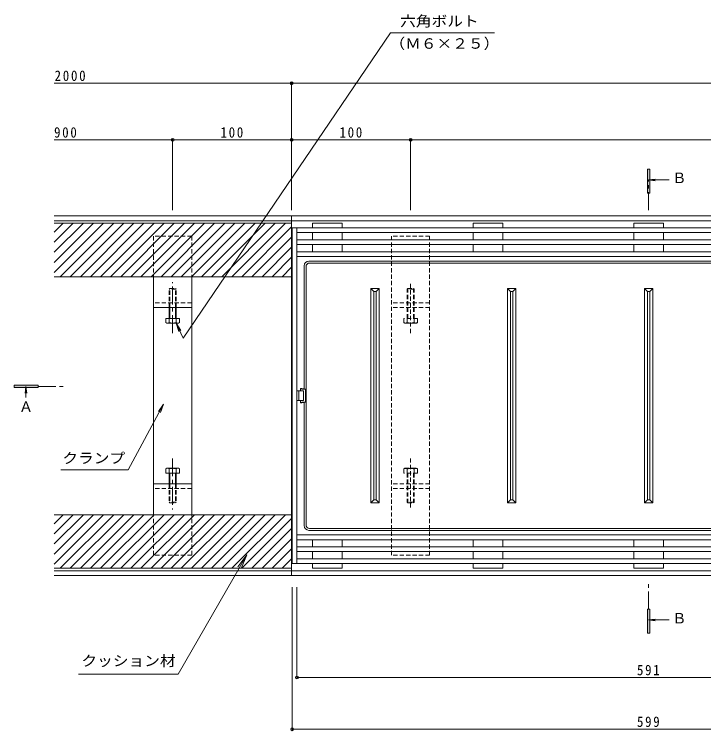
# Model space of a CAD drawing. Units: millimetres at full size, sheet at 1:3. Extents: x -1121 to 1153, y -824 to 816.
# Drawn here: x -1121 to -542, y -1 to 601 of the extents above; entities that cross this region are included whole.
import ezdxf
from ezdxf.enums import TextEntityAlignment as Align

# ---------------------------------------------------------------- set-up
doc = ezdxf.new("R2010")
doc.units = ezdxf.units.MM
doc.header["$LTSCALE"] = 3
doc.header["$PDMODE"] = 32
doc.header["$PDSIZE"] = 2.4
doc.linetypes.add('CHAIN1', pattern=[8, 5, -1, 1, -1])
doc.linetypes.add('DASHED1', pattern=[1.8, 1.2, -0.6])
for name, color, linetype, lineweight in [('4-1', 2, 'Continuous', 9), ('4-2', 3, 'Continuous', 9), ('4-4', 7, 'Continuous', 9), ('4-5', 7, 'Continuous', 9), ('4-8', 3, 'Continuous', 9), ('4-A', 2, 'Continuous', 9)]:
    doc.layers.add(name, color=color, linetype=linetype, lineweight=lineweight)
doc.styles.add('ＭＳ ゴシック', font='')
doc.styles.get('ＭＳ ゴシック').set_extended_font_data('MS Gothic')

msp = doc.modelspace()

# ---------------------------------------------------------------- linework, layer by layer
at = {"layer": '4-1'}
for p, q in [((-888.18, 431.873), (-1087.68, 431.873)), ((-888.18, 427.873), (-1087.68, 427.873)), ((-88.68, 431.873), (-888.18, 431.873)), ((-888.18, 431.873), (-888.18, 129.873)), ((-88.68, 427.873), (-888.18, 427.873)), ((-888.18, 425.873), (-1087.68, 425.873)), ((-1087.68, 384.406), (-1046.214, 425.873)), ((-1087.68, 392.892), (-1054.699, 425.873)), ((-1087.68, 401.377), (-1063.184, 425.873)), ((-1087.68, 409.862), (-1071.67, 425.873)), ((-1087.68, 418.347), (-1080.155, 425.873)), ((-1082.728, 380.873), (-1037.728, 425.873)), ((-1074.243, 380.873), (-1029.243, 425.873)), ((-1065.758, 380.873), (-1020.758, 425.873)), ((-1057.273, 380.873), (-1012.273, 425.873)), ((-1048.787, 380.873), (-1003.787, 425.873)), ((-1040.302, 380.873), (-995.302, 425.873)), ((-1031.817, 380.873), (-986.817, 425.873)), ((-1023.331, 380.873), (-978.331, 425.873)), ((-1014.846, 380.873), (-969.846, 425.873)), ((-1006.361, 380.873), (-961.361, 425.873)), ((-997.876, 380.873), (-952.876, 425.873)), ((-989.39, 380.873), (-944.39, 425.873)), ((-980.905, 380.873), (-935.905, 425.873)), ((-972.42, 380.873), (-927.42, 425.873)), ((-963.934, 380.873), (-918.934, 425.873)), ((-955.449, 380.873), (-910.449, 425.873)), ((-946.964, 380.873), (-901.964, 425.873)), ((-938.479, 380.873), (-893.479, 425.873)), ((-929.993, 380.873), (-888.18, 422.686)), ((-921.508, 380.873), (-888.18, 414.201)), ((-913.023, 380.873), (-888.18, 405.715)), ((-904.537, 380.873), (-888.18, 397.23)), ((-896.052, 380.873), (-888.18, 388.745)), ((-888.18, 380.873), (-1087.68, 380.873)), ((-1087.68, 139.406), (-1046.214, 180.873)), ((-1087.68, 147.892), (-1054.699, 180.873)), ((-1087.68, 156.377), (-1063.184, 180.873)), ((-1087.68, 164.862), (-1071.67, 180.873)), ((-1087.68, 173.347), (-1080.155, 180.873)), ((-888.18, 180.873), (-1087.68, 180.873)), ((-1082.728, 135.873), (-1037.728, 180.873)), ((-1074.243, 135.873), (-1029.243, 180.873)), ((-1065.758, 135.873), (-1020.758, 180.873)), ((-1057.273, 135.873), (-1012.273, 180.873)), ((-1048.787, 135.873), (-1003.787, 180.873)), ((-1040.302, 135.873), (-995.302, 180.873)), ((-1031.817, 135.873), (-986.817, 180.873)), ((-1023.331, 135.873), (-978.331, 180.873)), ((-1014.846, 135.873), (-969.846, 180.873)), ((-1006.361, 135.873), (-961.361, 180.873)), ((-997.876, 135.873), (-952.876, 180.873)), ((-989.39, 135.873), (-944.39, 180.873)), ((-980.905, 135.873), (-935.905, 180.873)), ((-972.42, 135.873), (-927.42, 180.873)), ((-963.934, 135.873), (-918.934, 180.873)), ((-955.449, 135.873), (-910.449, 180.873)), ((-946.964, 135.873), (-901.964, 180.873)), ((-938.479, 135.873), (-893.479, 180.873)), ((-929.993, 135.873), (-888.18, 177.686)), ((-921.508, 135.873), (-888.18, 169.201)), ((-913.023, 135.873), (-888.18, 160.715)), ((-904.537, 135.873), (-888.18, 152.23)), ((-896.052, 135.873), (-888.18, 143.745)), ((-888.18, 135.873), (-1087.68, 135.873)), ((-888.18, 133.873), (-1087.68, 133.873)), ((-888.18, 133.873), (-88.68, 133.873)), ((-888.18, 129.873), (-1087.68, 129.873)), ((-888.18, 129.873), (-88.68, 129.873))]:
    msp.add_line(p, q, dxfattribs=at)
at = {"layer": '4-2'}
for p, q in [((-887.68, 421.873), (-288.68, 421.873)), ((-887.68, 139.873), (-887.68, 421.873)), ((-883.68, 139.873), (-883.68, 421.873)), ((-870.68, 425.873), (-845.68, 425.873)), ((-870.68, 425.873), (-870.68, 421.873)), ((-845.68, 425.873), (-845.68, 421.873)), ((-735.68, 425.873), (-710.68, 425.873)), ((-735.68, 425.873), (-735.68, 421.873)), ((-710.68, 425.873), (-710.68, 421.873)), ((-600.68, 425.873), (-575.68, 425.873)), ((-600.68, 425.873), (-600.68, 421.873)), ((-575.68, 425.873), (-575.68, 421.873)), ((-883.68, 417.873), (-292.68, 417.873)), ((-870.68, 417.873), (-870.68, 411.873)), ((-845.68, 417.873), (-845.68, 411.873)), ((-735.68, 417.873), (-735.68, 411.873)), ((-710.68, 417.873), (-710.68, 411.873)), ((-600.68, 417.873), (-600.68, 411.873)), ((-575.68, 417.873), (-575.68, 411.873)), ((-883.68, 411.873), (-292.68, 411.873)), ((-883.68, 407.873), (-292.68, 407.873)), ((-870.68, 407.873), (-870.68, 401.873)), ((-845.68, 407.873), (-845.68, 401.873)), ((-735.68, 407.873), (-735.68, 401.873)), ((-710.68, 407.873), (-710.68, 401.873)), ((-600.68, 407.873), (-600.68, 401.873)), ((-575.68, 407.873), (-575.68, 401.873)), ((-883.68, 401.873), (-292.68, 401.873)), ((-883.68, 397.873), (-292.68, 397.873)), ((-873.663, 394.003), (-302.698, 394.003)), ((-873.091, 392.353), (-303.269, 392.353)), ((-877.663, 390.003), (-877.663, 286.539)), ((-876.091, 389.353), (-876.091, 172.392)), ((-821.68, 370.873), (-814.68, 370.873)), ((-821.68, 370.873), (-819.18, 368.373)), ((-821.68, 190.873), (-821.68, 370.873)), ((-819.18, 368.373), (-817.18, 368.373)), ((-819.18, 193.373), (-819.18, 368.373)), ((-814.68, 370.873), (-817.18, 368.373)), ((-817.18, 193.373), (-817.18, 368.373)), ((-814.68, 190.873), (-814.68, 370.873)), ((-706.68, 370.873), (-699.68, 370.873)), ((-706.68, 370.873), (-704.18, 368.373)), ((-706.68, 190.873), (-706.68, 370.873)), ((-704.18, 368.373), (-702.18, 368.373)), ((-704.18, 193.373), (-704.18, 368.373)), ((-699.68, 370.873), (-702.18, 368.373)), ((-702.18, 193.373), (-702.18, 368.373)), ((-699.68, 190.873), (-699.68, 370.873)), ((-591.68, 370.873), (-589.18, 368.373)), ((-591.68, 370.873), (-584.68, 370.873)), ((-591.68, 190.873), (-591.68, 370.873)), ((-589.18, 368.373), (-587.18, 368.373)), ((-589.18, 193.373), (-589.18, 368.373)), ((-584.68, 370.873), (-587.18, 368.373)), ((-587.18, 193.373), (-587.18, 368.373)), ((-584.68, 190.873), (-584.68, 370.873)), ((-883.68, 284.873), (-878.18, 284.873)), ((-882.18, 276.873), (-882.18, 284.873)), ((-880.67, 286.873), (-880.67, 284.873)), ((-878.18, 276.873), (-878.18, 284.873)), ((-876.662, 275.373), (-876.662, 286.373)), ((-883.68, 276.873), (-878.18, 276.873)), ((-880.67, 274.873), (-880.67, 276.873)), ((-877.663, 171.742), (-877.663, 275.207)), ((-821.68, 190.873), (-819.18, 193.373)), ((-819.18, 193.373), (-817.18, 193.373)), ((-814.68, 190.873), (-817.18, 193.373)), ((-706.68, 190.873), (-704.18, 193.373)), ((-704.18, 193.373), (-702.18, 193.373)), ((-699.68, 190.873), (-702.18, 193.373)), ((-591.68, 190.873), (-589.18, 193.373)), ((-589.18, 193.373), (-587.18, 193.373)), ((-584.68, 190.873), (-587.18, 193.373)), ((-821.68, 190.873), (-814.68, 190.873)), ((-706.68, 190.873), (-699.68, 190.873)), ((-591.68, 190.873), (-584.68, 190.873)), ((-873.091, 169.393), (-303.269, 169.393)), ((-883.68, 163.873), (-292.68, 163.873)), ((-873.663, 167.742), (-302.698, 167.742)), ((-883.68, 159.873), (-292.68, 159.873)), ((-870.68, 153.873), (-870.68, 159.873)), ((-845.68, 153.873), (-845.68, 159.873)), ((-735.68, 153.873), (-735.68, 159.873)), ((-710.68, 153.873), (-710.68, 159.873)), ((-600.68, 153.873), (-600.68, 159.873)), ((-575.68, 153.873), (-575.68, 159.873)), ((-883.68, 153.873), (-292.68, 153.873)), ((-883.68, 149.873), (-292.68, 149.873)), ((-870.68, 143.873), (-870.68, 149.873)), ((-845.68, 143.873), (-845.68, 149.873)), ((-735.68, 143.873), (-735.68, 149.873)), ((-710.68, 143.873), (-710.68, 149.873)), ((-600.68, 143.873), (-600.68, 149.873)), ((-575.68, 143.873), (-575.68, 149.873)), ((-887.68, 139.873), (-288.68, 139.873)), ((-883.68, 143.873), (-292.68, 143.873)), ((-870.68, 135.873), (-870.68, 139.873)), ((-845.68, 135.873), (-845.68, 139.873)), ((-735.68, 135.873), (-735.68, 139.873)), ((-710.68, 135.873), (-710.68, 139.873)), ((-600.68, 135.873), (-600.68, 139.873)), ((-575.68, 135.873), (-575.68, 139.873)), ((-870.68, 135.873), (-845.68, 135.873)), ((-735.68, 135.873), (-710.68, 135.873)), ((-600.68, 135.873), (-575.68, 135.873))]:
    msp.add_line(p, q, dxfattribs=at)
for points in [[(-880.67, 286.873), (-879.67, 286.373), (-876.662, 286.373), (-879.67, 286.873)], [(-880.67, 274.873), (-879.67, 275.373), (-876.662, 275.373), (-879.67, 274.873)]]:
    msp.add_lwpolyline(points, close=True, dxfattribs=at)
for centre, radius, start, end in [((-873.663, 390.003), 4, 90, 180), ((-873.091, 389.353), 3, 90, 180), ((-873.663, 171.742), 4, 180, 270), ((-873.091, 172.392), 3, 180, 270)]:
    msp.add_arc(centre, radius, start, end, dxfattribs=at)
at = {"layer": '4-4'}
for p, q in [((-888.18, 543.387), (-1087.68, 543.387)), ((-888.18, 544.287), (-888.18, 436.873)), ((-888.18, 543.387), (-88.68, 543.387)), ((-988.18, 495.79), (-1087.68, 495.79)), ((-988.18, 496.69), (-988.18, 436.873)), ((-888.18, 495.79), (-988.18, 495.79)), ((-888.18, 495.79), (-788.18, 495.79)), ((-788.18, 496.69), (-788.18, 436.873)), ((-788.18, 495.79), (-88.68, 495.79)), ((-887.68, -0.235), (-887.68, 119.984)), ((-883.68, 43.197), (-883.68, 119.984)), ((-883.68, 44.097), (-292.68, 44.097)), ((-887.68, 0.665), (-288.68, 0.665))]:
    msp.add_line(p, q, dxfattribs=at)
for p in [(-888.18, 543.387), (-988.18, 495.79), (-888.18, 495.79), (-788.18, 495.79), (-883.68, 44.097), (-887.68, 0.665)]:
    msp.add_point(p, dxfattribs=at)
at = {"layer": '4-5'}
for p, q in [((-979.478, 329.236), (-804.995, 585.724)), ((-804.995, 585.724), (-717.699, 585.724)), ((-985.284, 341.873), (-981.29, 335.525)), ((-995.789, 273.774), (-1000.188, 267.7)), ((-1082.06, 218.587), (-1025.667, 218.587)), ((-925.736, 147.131), (-983.506, 47.07)), ((-925.736, 147.131), (-933.346, 137.214)), ((-925.736, 147.131), (-930.52, 135.583)), ((-983.506, 47.07), (-1067.46, 47.07))]:
    msp.add_line(p, q, dxfattribs=at)
at = {"layer": '4-5', "color": 4}
for p, q in [((-589.18, 451.152), (-589.18, 471.152)), ((-588.18, 462.181), (-582.575, 462.919)), ((-588.18, 462.181), (-582.575, 461.443)), ((-588.18, 462.181), (-570.965, 462.181)), ((-1121.264, 289.727), (-1121.264, 287.727)), ((-1101.264, 289.727), (-1121.264, 289.727)), ((-1101.264, 287.727), (-1101.264, 289.727)), ((-1121.264, 287.727), (-1101.264, 287.727)), ((-1111.498, 288.727), (-1112.233, 283.142)), ((-1111.498, 288.727), (-1110.762, 283.142)), ((-1111.498, 288.727), (-1111.498, 279.324)), ((-589.18, 81.463), (-589.18, 101.463)), ((-588.18, 92.54), (-582.575, 93.278)), ((-588.18, 92.54), (-582.575, 91.802)), ((-588.18, 92.54), (-570.965, 92.54))]:
    msp.add_line(p, q, dxfattribs=at)
at = {"layer": '4-5', "color": 4, "linetype": 'CHAIN1'}
for p, q in [((-588.18, 436.88), (-588.18, 462.181)), ((-1101.264, 288.727), (-1078.072, 288.727)), ((-588.18, 101.463), (-588.18, 122.598))]:
    msp.add_line(p, q, dxfattribs=at)
at = {"layer": '4-5', "color": 4}
for points in [[(-589.18, 471.152), (-587.18, 471.152), (-587.18, 451.152), (-589.18, 451.152)], [(-589.18, 101.463), (-587.18, 101.463), (-587.18, 81.463), (-589.18, 81.463)]]:
    msp.add_lwpolyline(points, dxfattribs=at)
at = {"layer": '4-5'}
for points in [[(-979.478, 329.236), (-985.284, 341.873), (-983.069, 334.707)], [(-1025.667, 218.587), (-995.789, 273.774), (-998.465, 266.768)]]:
    msp.add_lwpolyline(points, dxfattribs=at)
at = {"layer": '4-5', "color": 4}
for points in [[(-589.18, 471.152), (-589.18, 451.152), (-587.18, 471.152), (-587.18, 451.152)], [(-1101.264, 289.727), (-1101.264, 287.727), (-1121.264, 289.727), (-1121.264, 287.727)], [(-589.18, 101.463), (-589.18, 81.463), (-587.18, 101.463), (-587.18, 81.463)]]:
    msp.add_solid(points, dxfattribs=at)
at = {"layer": '4-8', "linetype": 'DASHED1'}
for p, q in [((-972.18, 414.873), (-1004.18, 414.873)), ((-1004.18, 414.873), (-1004.18, 380.873)), ((-972.18, 414.873), (-972.18, 380.873)), ((-772.18, 414.873), (-804.18, 414.873)), ((-772.18, 146.873), (-772.18, 414.873)), ((-972.18, 358.873), (-1004.18, 358.873)), ((-772.18, 358.873), (-804.18, 358.873)), ((-772.18, 354.873), (-804.18, 354.873)), ((-772.18, 206.873), (-804.18, 206.873)), ((-972.18, 202.873), (-1004.18, 202.873)), ((-772.18, 202.873), (-804.18, 202.873)), ((-972.18, 146.873), (-972.18, 180.873))]:
    msp.add_line(p, q, dxfattribs=at)
at = {"layer": '4-8'}
for p, q in [((-1004.18, 180.873), (-1004.18, 380.873)), ((-972.18, 180.873), (-972.18, 380.873)), ((-972.18, 354.873), (-1004.18, 354.873)), ((-972.18, 206.873), (-1004.18, 206.873))]:
    msp.add_line(p, q, dxfattribs=at)
at = {"layer": '4-8', "linetype": 'DASHED1'}
for points in [[(-772.18, 146.873), (-804.18, 146.873), (-804.18, 414.873)], [(-972.18, 146.873), (-1004.18, 146.873), (-1004.18, 180.873)]]:
    msp.add_lwpolyline(points, dxfattribs=at)
at = {"layer": '4-A', "linetype": 'CHAIN1'}
for p, q in [((-988.18, 333.512), (-988.18, 376.406)), ((-988.18, 228.234), (-988.18, 185.34))]:
    msp.add_line(p, q, dxfattribs=at)
at = {"layer": '4-A', "linetype": 'DASHED1'}
for p, q in [((-788.18, 333.512), (-788.18, 376.406)), ((-990.639, 370.873), (-991.18, 370.331)), ((-985.18, 370.331), (-991.18, 370.331)), ((-991.18, 354.873), (-991.18, 370.331)), ((-990.639, 370.873), (-985.722, 370.873)), ((-990.639, 354.873), (-990.639, 370.873)), ((-985.722, 370.873), (-985.18, 370.331)), ((-985.722, 354.873), (-985.722, 370.873)), ((-985.18, 354.873), (-985.18, 370.331)), ((-790.639, 370.873), (-791.18, 370.331)), ((-785.18, 370.331), (-791.18, 370.331)), ((-791.18, 345.873), (-791.18, 370.331)), ((-790.639, 370.873), (-785.722, 370.873)), ((-790.639, 345.873), (-790.639, 370.873)), ((-785.722, 370.873), (-785.18, 370.331)), ((-785.722, 345.873), (-785.722, 370.873)), ((-785.18, 345.873), (-785.18, 370.331)), ((-793.954, 342.319), (-793.954, 345.873)), ((-782.407, 345.873), (-793.954, 345.873)), ((-791.067, 342.319), (-791.067, 345.873)), ((-785.294, 342.319), (-785.294, 345.873)), ((-782.407, 342.319), (-782.407, 345.873)), ((-793.18, 341.873), (-793.954, 342.319)), ((-793.18, 341.873), (-783.18, 341.873)), ((-782.407, 342.319), (-783.18, 341.873)), ((-788.18, 228.234), (-788.18, 185.34)), ((-793.18, 219.873), (-793.954, 219.426)), ((-793.954, 219.426), (-793.954, 215.873)), ((-793.18, 219.873), (-783.18, 219.873)), ((-791.067, 219.426), (-791.067, 215.873)), ((-785.294, 219.426), (-785.294, 215.873)), ((-782.407, 219.426), (-783.18, 219.873)), ((-782.407, 219.426), (-782.407, 215.873)), ((-782.407, 215.873), (-793.954, 215.873)), ((-791.18, 215.873), (-791.18, 191.414)), ((-790.639, 215.873), (-790.639, 190.873)), ((-785.722, 215.873), (-785.722, 190.873)), ((-785.18, 215.873), (-785.18, 191.414)), ((-991.18, 206.873), (-991.18, 191.414)), ((-990.639, 206.873), (-990.639, 190.873)), ((-985.722, 206.873), (-985.722, 190.873)), ((-985.18, 206.873), (-985.18, 191.414)), ((-990.639, 190.873), (-991.18, 191.414)), ((-985.18, 191.414), (-991.18, 191.414)), ((-990.639, 190.873), (-985.722, 190.873)), ((-985.722, 190.873), (-985.18, 191.414)), ((-790.639, 190.873), (-791.18, 191.414)), ((-785.18, 191.414), (-791.18, 191.414)), ((-790.639, 190.873), (-785.722, 190.873)), ((-785.722, 190.873), (-785.18, 191.414))]:
    msp.add_line(p, q, dxfattribs=at)
at = {"layer": '4-A'}
for p, q in [((-991.18, 345.873), (-991.18, 354.873)), ((-990.639, 345.873), (-990.639, 354.873)), ((-985.722, 345.873), (-985.722, 354.873)), ((-985.18, 345.873), (-985.18, 354.873)), ((-993.954, 342.319), (-993.954, 345.873)), ((-982.407, 345.873), (-993.954, 345.873)), ((-991.067, 342.319), (-991.067, 345.873)), ((-985.293, 342.319), (-985.293, 345.873)), ((-982.407, 342.319), (-982.407, 345.873)), ((-993.18, 341.873), (-993.954, 342.319)), ((-993.18, 341.873), (-983.18, 341.873)), ((-982.407, 342.319), (-983.18, 341.873)), ((-993.18, 219.873), (-993.954, 219.426)), ((-993.954, 219.426), (-993.954, 215.873)), ((-993.18, 219.873), (-983.18, 219.873)), ((-991.067, 219.426), (-991.067, 215.873)), ((-985.293, 219.426), (-985.293, 215.873)), ((-982.407, 219.426), (-983.18, 219.873)), ((-982.407, 219.426), (-982.407, 215.873)), ((-982.407, 215.873), (-993.954, 215.873)), ((-991.18, 215.873), (-991.18, 206.873)), ((-990.639, 215.873), (-990.639, 206.873)), ((-985.722, 215.873), (-985.722, 206.873)), ((-985.18, 215.873), (-985.18, 206.873))]:
    msp.add_line(p, q, dxfattribs=at)
for centre, radius, start, end in [((-992.25, 345.271), 3.408, 240, 265.61574), ((-992.6, 344.719), 2.848, 271.80869, 302.57555), ((-988.18, 351.426), 9.553, 252.41203, 270), ((-988.18, 351.426), 9.553, 270, 287.58795), ((-983.76, 344.719), 2.848, 237.42444, 268.1913), ((-984.111, 345.271), 3.408, 274.38425, 299.99998), ((-992.25, 216.475), 3.408, 94.38426, 120), ((-992.6, 217.026), 2.848, 57.42445, 88.19131), ((-988.18, 210.319), 9.553, 90, 107.58797), ((-988.18, 210.319), 9.553, 72.41205, 90), ((-983.76, 217.026), 2.848, 91.8087, 122.57556), ((-984.111, 216.475), 3.408, 60.00002, 85.61575)]:
    msp.add_arc(centre, radius, start, end, dxfattribs=at)
at = {"layer": '4-A', "linetype": 'DASHED1'}
for centre, radius, start, end in [((-792.25, 345.271), 3.408, 240, 265.61574), ((-792.6, 344.719), 2.848, 271.80869, 302.57555), ((-788.18, 351.426), 9.553, 252.41203, 270), ((-788.18, 351.426), 9.553, 270, 287.58795), ((-783.76, 344.719), 2.848, 237.42444, 268.1913), ((-784.111, 345.271), 3.408, 274.38425, 299.99998), ((-792.25, 216.475), 3.408, 94.38426, 120), ((-792.6, 217.026), 2.848, 57.42445, 88.19131), ((-788.18, 210.319), 9.553, 90, 107.58797), ((-788.18, 210.319), 9.553, 72.41205, 90), ((-783.76, 217.026), 2.848, 91.8087, 122.57556), ((-784.111, 216.475), 3.408, 60.00002, 85.61575)]:
    msp.add_arc(centre, radius, start, end, dxfattribs=at)

# ---------------------------------------------------------------- texts
at = {"layer": '4-4', "color": 2, "char_height": 8.798, "attachment_point": 7, "style": 'ＭＳ ゴシック'}
for s, insert in [('\\T1.28;\\W0.9;2000', (-1087.417, 545.187)), ('\\T1.27;\\W0.9;900', (-1087.846, 497.59)), ('\\T1.27;\\W0.9;100', (-947.93, 497.59)), ('\\T1.27;\\W0.9;100', (-847.93, 497.59)), ('\\T1.27;\\W0.9;591', (-597.93, 45.897)), ('\\T1.27;\\W0.9;599', (-597.93, 2.465))]:
    msp.add_mtext(s, dxfattribs=dict(at, insert=insert))
at = {"layer": '4-5', "color": 2, "style": 'ＭＳ ゴシック', "width": 1.1}
for s, p in [('六角ボルト', (-796.988, 588.53)), ('（Ｍ６×２５）', (-805.973, 569.734)), ('クランプ', (-1080.91, 221.394)), ('クッション材', (-1064.895, 51.117))]:
    msp.add_text(s, height=8.798, dxfattribs=at).set_placement(p, align=Align.BOTTOM_LEFT)
at = {"layer": '4-5', "color": 2, "style": 'ＭＳ ゴシック'}
for s, p in [('Ｂ', (-568.345, 456.883)), ('Ａ', (-1117.42, 264.6)), ('Ｂ', (-568.345, 86.89))]:
    msp.add_text(s, height=8.798, dxfattribs=at).set_placement(p, align=Align.BOTTOM_LEFT)

doc.saveas('drawing.dxf')
